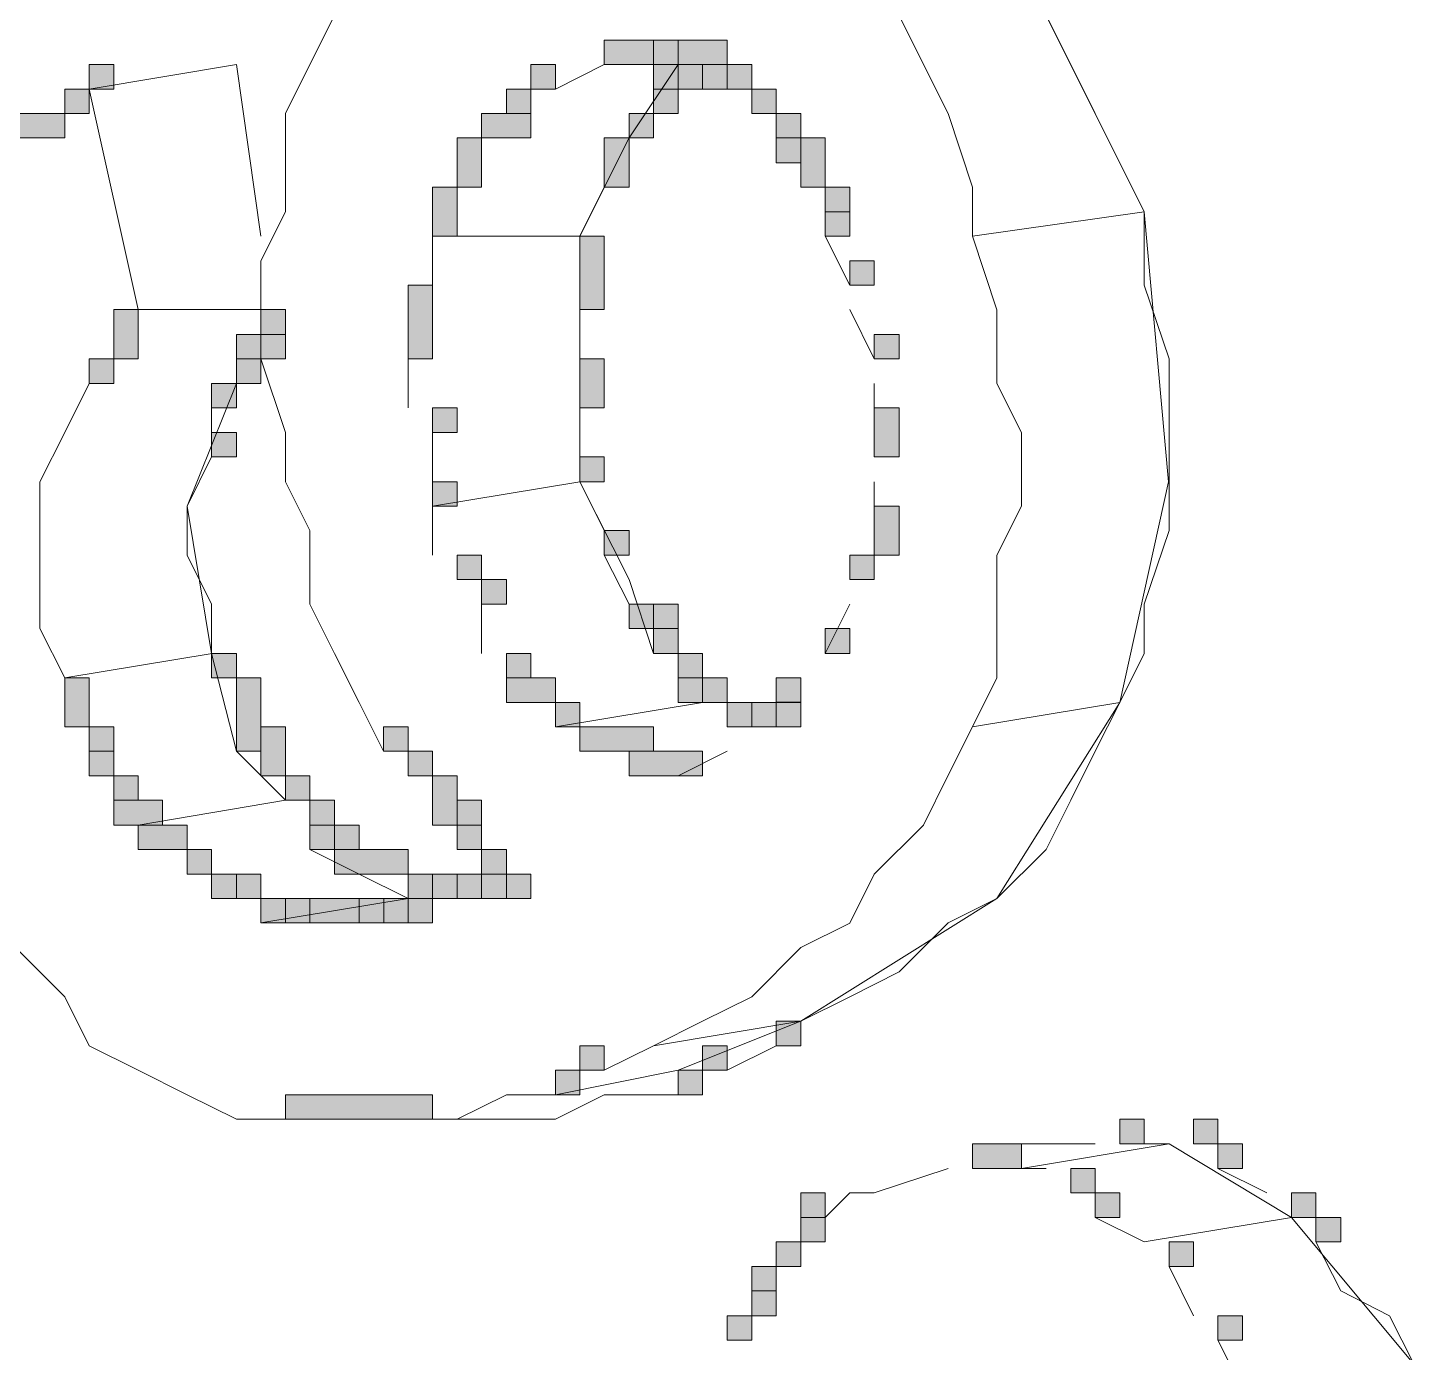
# Model space of a CAD drawing. Header units: inches. Extents: x 11 to 682, y 148 to 1119.
# Drawn here: x 603.69 to 607.08, y 371.43 to 374.67 of the extents above; entities that cross this region are included whole.
import ezdxf

# ---------------------------------------------------------------- set-up
doc = ezdxf.new("R2010")
doc.units = ezdxf.units.IN
doc.header["$MEASUREMENT"] = 0
doc.layers.add('图层 1', color=7, linetype='Continuous')

msp = doc.modelspace()

# ---------------------------------------------------------------- hatches: boundary and pattern name
at = {"layer": '图层 1', "true_color": 0xffffff}
h = msp.add_hatch(color=7, dxfattribs=at)
h.dxf.hatch_style = 2
h.paths.add_polyline_path([(605.0996, 374.5801), (605.2803, 374.5801), (605.2803, 374.6396), (605.0996, 374.6396)])
h = msp.add_hatch(color=7, dxfattribs=at)
h.dxf.hatch_style = 2
h.paths.add_polyline_path([(605.2197, 374.5801), (605.2803, 374.5801), (605.2803, 374.6396), (605.2197, 374.6396)])
h = msp.add_hatch(color=7, dxfattribs=at)
h.dxf.hatch_style = 2
h.paths.add_polyline_path([(605.2197, 374.5801), (605.4004, 374.5801), (605.4004, 374.6396), (605.2197, 374.6396)])
h = msp.add_hatch(color=7, dxfattribs=at)
h.dxf.hatch_style = 2
h.paths.add_polyline_path([(603.8398, 374.5195), (603.9004, 374.5195), (603.9004, 374.5801), (603.8398, 374.5801)])
h = msp.add_hatch(color=7, dxfattribs=at)
h.dxf.hatch_style = 2
h.paths.add_polyline_path([(604.9199, 374.5195), (604.9805, 374.5195), (604.9805, 374.5801), (604.9199, 374.5801)])
h = msp.add_hatch(color=7, dxfattribs=at)
h.dxf.hatch_style = 2
h.paths.add_polyline_path([(605.2197, 374.46), (605.2803, 374.46), (605.2803, 374.5801), (605.2197, 374.5801)])
h = msp.add_hatch(color=7, dxfattribs=at)
h.dxf.hatch_style = 2
h.paths.add_polyline_path([(605.2803, 374.5195), (605.3398, 374.5195), (605.3398, 374.5801), (605.2803, 374.5801)])
h = msp.add_hatch(color=7, dxfattribs=at)
h.dxf.hatch_style = 2
h.paths.add_polyline_path([(605.2803, 374.5195), (605.3398, 374.5195), (605.3398, 374.5801), (605.2803, 374.5801)])
h = msp.add_hatch(color=7, dxfattribs=at)
h.dxf.hatch_style = 2
h.paths.add_polyline_path([(605.3398, 374.5195), (605.46, 374.5195), (605.46, 374.5801), (605.3398, 374.5801)])
h = msp.add_hatch(color=7, dxfattribs=at)
h.dxf.hatch_style = 2
h.paths.add_polyline_path([(605.4004, 374.5195), (605.46, 374.5195), (605.46, 374.5801), (605.4004, 374.5801)])
h = msp.add_hatch(color=7, dxfattribs=at)
h.dxf.hatch_style = 2
h.paths.add_polyline_path([(603.7803, 374.46), (603.8398, 374.46), (603.8398, 374.5195), (603.7803, 374.5195)])
h = msp.add_hatch(color=7, dxfattribs=at)
h.dxf.hatch_style = 2
h.paths.add_polyline_path([(604.8604, 374.46), (604.9199, 374.46), (604.9199, 374.5195), (604.8604, 374.5195)])
h = msp.add_hatch(color=7, dxfattribs=at)
h.dxf.hatch_style = 2
h.paths.add_polyline_path([(605.2197, 374.46), (605.2803, 374.46), (605.2803, 374.5195), (605.2197, 374.5195)])
h = msp.add_hatch(color=7, dxfattribs=at)
h.dxf.hatch_style = 2
h.paths.add_polyline_path([(605.46, 374.46), (605.5195, 374.46), (605.5195, 374.5195), (605.46, 374.5195)])
h = msp.add_hatch(color=7, dxfattribs=at)
h.dxf.hatch_style = 2
h.paths.add_polyline_path([(603.6602, 374.4004), (603.7803, 374.4004), (603.7803, 374.46), (603.6602, 374.46)])
h = msp.add_hatch(color=7, dxfattribs=at)
h.dxf.hatch_style = 2
h.paths.add_polyline_path([(604.7998, 374.4004), (604.9199, 374.4004), (604.9199, 374.46), (604.7998, 374.46)])
h = msp.add_hatch(color=7, dxfattribs=at)
h.dxf.hatch_style = 2
h.paths.add_polyline_path([(605.1602, 374.4004), (605.2197, 374.4004), (605.2197, 374.46), (605.1602, 374.46)])
h = msp.add_hatch(color=7, dxfattribs=at)
h.dxf.hatch_style = 2
h.paths.add_polyline_path([(605.1602, 374.4004), (605.2197, 374.4004), (605.2197, 374.46), (605.1602, 374.46)])
h = msp.add_hatch(color=7, dxfattribs=at)
h.dxf.hatch_style = 2
h.paths.add_polyline_path([(605.5195, 374.4004), (605.5801, 374.4004), (605.5801, 374.46), (605.5195, 374.46)])
h = msp.add_hatch(color=7, dxfattribs=at)
h.dxf.hatch_style = 2
h.paths.add_polyline_path([(605.5195, 374.3398), (605.5801, 374.3398), (605.5801, 374.46), (605.5195, 374.46)])
h = msp.add_hatch(color=7, dxfattribs=at)
h.dxf.hatch_style = 2
h.paths.add_polyline_path([(604.7402, 374.2803), (604.7998, 374.2803), (604.7998, 374.4004), (604.7402, 374.4004)])
h = msp.add_hatch(color=7, dxfattribs=at)
h.dxf.hatch_style = 2
h.paths.add_polyline_path([(605.0996, 374.2803), (605.1602, 374.2803), (605.1602, 374.4004), (605.0996, 374.4004)])
h = msp.add_hatch(color=7, dxfattribs=at)
h.dxf.hatch_style = 2
h.paths.add_polyline_path([(605.5801, 374.2803), (605.6396, 374.2803), (605.6396, 374.4004), (605.5801, 374.4004)])
h = msp.add_hatch(color=7, dxfattribs=at)
h.dxf.hatch_style = 2
h.paths.add_polyline_path([(604.6797, 374.1602), (604.7402, 374.1602), (604.7402, 374.2803), (604.6797, 374.2803)])
h = msp.add_hatch(color=7, dxfattribs=at)
h.dxf.hatch_style = 2
h.paths.add_polyline_path([(605.6396, 374.2197), (605.7002, 374.2197), (605.7002, 374.2803), (605.6396, 374.2803)])
h = msp.add_hatch(color=7, dxfattribs=at)
h.dxf.hatch_style = 2
h.paths.add_polyline_path([(605.6396, 374.1602), (605.7002, 374.1602), (605.7002, 374.2803), (605.6396, 374.2803)])
h = msp.add_hatch(color=7, dxfattribs=at)
h.dxf.hatch_style = 2
h.paths.add_polyline_path([(605.04, 373.9805), (605.0996, 373.9805), (605.0996, 374.1602), (605.04, 374.1602)])
h = msp.add_hatch(color=7, dxfattribs=at)
h.dxf.hatch_style = 2
h.paths.add_polyline_path([(605.7002, 374.04), (605.7598, 374.04), (605.7598, 374.0996), (605.7002, 374.0996)])
h = msp.add_hatch(color=7, dxfattribs=at)
h.dxf.hatch_style = 2
h.paths.add_polyline_path([(604.6201, 373.8604), (604.6797, 373.8604), (604.6797, 374.04), (604.6201, 374.04)])
h = msp.add_hatch(color=7, dxfattribs=at)
h.dxf.hatch_style = 2
h.paths.add_polyline_path([(603.9004, 373.8604), (603.96, 373.8604), (603.96, 373.9805), (603.9004, 373.9805)])
h = msp.add_hatch(color=7, dxfattribs=at)
h.dxf.hatch_style = 2
h.paths.add_polyline_path([(604.2598, 373.9199), (604.3203, 373.9199), (604.3203, 373.9805), (604.2598, 373.9805)])
h = msp.add_hatch(color=7, dxfattribs=at)
h.dxf.hatch_style = 2
h.paths.add_polyline_path([(604.2598, 373.9199), (604.3203, 373.9199), (604.3203, 373.9805), (604.2598, 373.9805)])
h = msp.add_hatch(color=7, dxfattribs=at)
h.dxf.hatch_style = 2
h.paths.add_polyline_path([(604.2002, 373.7998), (604.2598, 373.7998), (604.2598, 373.9199), (604.2002, 373.9199)])
h = msp.add_hatch(color=7, dxfattribs=at)
h.dxf.hatch_style = 2
h.paths.add_polyline_path([(604.2598, 373.8604), (604.3203, 373.8604), (604.3203, 373.9199), (604.2598, 373.9199)])
h = msp.add_hatch(color=7, dxfattribs=at)
h.dxf.hatch_style = 2
h.paths.add_polyline_path([(605.7598, 373.8604), (605.8203, 373.8604), (605.8203, 373.9199), (605.7598, 373.9199)])
h = msp.add_hatch(color=7, dxfattribs=at)
h.dxf.hatch_style = 2
h.paths.add_polyline_path([(603.8398, 373.7998), (603.9004, 373.7998), (603.9004, 373.8604), (603.8398, 373.8604)])
h = msp.add_hatch(color=7, dxfattribs=at)
h.dxf.hatch_style = 2
h.paths.add_polyline_path([(603.8398, 373.7998), (603.9004, 373.7998), (603.9004, 373.8604), (603.8398, 373.8604)])
h = msp.add_hatch(color=7, dxfattribs=at)
h.dxf.hatch_style = 2
h.paths.add_polyline_path([(604.2002, 373.7998), (604.2598, 373.7998), (604.2598, 373.8604), (604.2002, 373.8604)])
h = msp.add_hatch(color=7, dxfattribs=at)
h.dxf.hatch_style = 2
h.paths.add_polyline_path([(605.04, 373.7402), (605.0996, 373.7402), (605.0996, 373.8604), (605.04, 373.8604)])
h = msp.add_hatch(color=7, dxfattribs=at)
h.dxf.hatch_style = 2
h.paths.add_polyline_path([(604.1396, 373.7402), (604.2002, 373.7402), (604.2002, 373.7998), (604.1396, 373.7998)])
h = msp.add_hatch(color=7, dxfattribs=at)
h.dxf.hatch_style = 2
h.paths.add_polyline_path([(604.6797, 373.6797), (604.7402, 373.6797), (604.7402, 373.7402), (604.6797, 373.7402)])
h = msp.add_hatch(color=7, dxfattribs=at)
h.dxf.hatch_style = 2
h.paths.add_polyline_path([(605.7598, 373.6201), (605.8203, 373.6201), (605.8203, 373.7402), (605.7598, 373.7402)])
h = msp.add_hatch(color=7, dxfattribs=at)
h.dxf.hatch_style = 2
h.paths.add_polyline_path([(604.1396, 373.6201), (604.2002, 373.6201), (604.2002, 373.6797), (604.1396, 373.6797)])
h = msp.add_hatch(color=7, dxfattribs=at)
h.dxf.hatch_style = 2
h.paths.add_polyline_path([(604.1396, 373.6201), (604.2002, 373.6201), (604.2002, 373.6797), (604.1396, 373.6797)])
h = msp.add_hatch(color=7, dxfattribs=at)
h.dxf.hatch_style = 2
h.paths.add_polyline_path([(605.04, 373.5596), (605.0996, 373.5596), (605.0996, 373.6201), (605.04, 373.6201)])
h = msp.add_hatch(color=7, dxfattribs=at)
h.dxf.hatch_style = 2
h.paths.add_polyline_path([(604.6797, 373.5), (604.7402, 373.5), (604.7402, 373.5596), (604.6797, 373.5596)])
h = msp.add_hatch(color=7, dxfattribs=at)
h.dxf.hatch_style = 2
h.paths.add_polyline_path([(605.7598, 373.3799), (605.8203, 373.3799), (605.8203, 373.5), (605.7598, 373.5)])
h = msp.add_hatch(color=7, dxfattribs=at)
h.dxf.hatch_style = 2
h.paths.add_polyline_path([(605.0996, 373.3799), (605.1602, 373.3799), (605.1602, 373.4404), (605.0996, 373.4404)])
h = msp.add_hatch(color=7, dxfattribs=at)
h.dxf.hatch_style = 2
h.paths.add_polyline_path([(604.7402, 373.3203), (604.7998, 373.3203), (604.7998, 373.3799), (604.7402, 373.3799)])
h = msp.add_hatch(color=7, dxfattribs=at)
h.dxf.hatch_style = 2
h.paths.add_polyline_path([(605.7002, 373.3203), (605.7598, 373.3203), (605.7598, 373.3799), (605.7002, 373.3799)])
h = msp.add_hatch(color=7, dxfattribs=at)
h.dxf.hatch_style = 2
h.paths.add_polyline_path([(604.7998, 373.2598), (604.8604, 373.2598), (604.8604, 373.3203), (604.7998, 373.3203)])
h = msp.add_hatch(color=7, dxfattribs=at)
h.dxf.hatch_style = 2
h.paths.add_polyline_path([(605.1602, 373.2002), (605.2197, 373.2002), (605.2197, 373.2598), (605.1602, 373.2598)])
h = msp.add_hatch(color=7, dxfattribs=at)
h.dxf.hatch_style = 2
h.paths.add_polyline_path([(605.2197, 373.1396), (605.2803, 373.1396), (605.2803, 373.2598), (605.2197, 373.2598)])
h = msp.add_hatch(color=7, dxfattribs=at)
h.dxf.hatch_style = 2
h.paths.add_polyline_path([(605.2197, 373.1396), (605.2803, 373.1396), (605.2803, 373.2002), (605.2197, 373.2002)])
h = msp.add_hatch(color=7, dxfattribs=at)
h.dxf.hatch_style = 2
h.paths.add_polyline_path([(605.6396, 373.1396), (605.7002, 373.1396), (605.7002, 373.2002), (605.6396, 373.2002)])
h = msp.add_hatch(color=7, dxfattribs=at)
h.dxf.hatch_style = 2
h.paths.add_polyline_path([(605.6396, 373.1396), (605.7002, 373.1396), (605.7002, 373.2002), (605.6396, 373.2002)])
h = msp.add_hatch(color=7, dxfattribs=at)
h.dxf.hatch_style = 2
h.paths.add_polyline_path([(604.1396, 373.0801), (604.2002, 373.0801), (604.2002, 373.1396), (604.1396, 373.1396)])
h = msp.add_hatch(color=7, dxfattribs=at)
h.dxf.hatch_style = 2
h.paths.add_polyline_path([(604.8604, 373.0801), (604.9199, 373.0801), (604.9199, 373.1396), (604.8604, 373.1396)])
h = msp.add_hatch(color=7, dxfattribs=at)
h.dxf.hatch_style = 2
h.paths.add_polyline_path([(605.2803, 373.0801), (605.3398, 373.0801), (605.3398, 373.1396), (605.2803, 373.1396)])
h = msp.add_hatch(color=7, dxfattribs=at)
h.dxf.hatch_style = 2
h.paths.add_polyline_path([(605.2803, 373.0801), (605.3398, 373.0801), (605.3398, 373.1396), (605.2803, 373.1396)])
h = msp.add_hatch(color=7, dxfattribs=at)
h.dxf.hatch_style = 2
h.paths.add_polyline_path([(605.2803, 373.0801), (605.3398, 373.0801), (605.3398, 373.1396), (605.2803, 373.1396)])
h = msp.add_hatch(color=7, dxfattribs=at)
h.dxf.hatch_style = 2
h.paths.add_polyline_path([(603.7803, 372.96), (603.8398, 372.96), (603.8398, 373.0801), (603.7803, 373.0801)])
h = msp.add_hatch(color=7, dxfattribs=at)
h.dxf.hatch_style = 2
h.paths.add_polyline_path([(604.2002, 372.9004), (604.2598, 372.9004), (604.2598, 373.0801), (604.2002, 373.0801)])
h = msp.add_hatch(color=7, dxfattribs=at)
h.dxf.hatch_style = 2
h.paths.add_polyline_path([(604.8604, 373.0195), (604.9805, 373.0195), (604.9805, 373.0801), (604.8604, 373.0801)])
h = msp.add_hatch(color=7, dxfattribs=at)
h.dxf.hatch_style = 2
h.paths.add_polyline_path([(605.2803, 373.0195), (605.4004, 373.0195), (605.4004, 373.0801), (605.2803, 373.0801)])
h = msp.add_hatch(color=7, dxfattribs=at)
h.dxf.hatch_style = 2
h.paths.add_polyline_path([(605.3398, 373.0195), (605.4004, 373.0195), (605.4004, 373.0801), (605.3398, 373.0801)])
h = msp.add_hatch(color=7, dxfattribs=at)
h.dxf.hatch_style = 2
h.paths.add_polyline_path([(605.3398, 373.0195), (605.4004, 373.0195), (605.4004, 373.0801), (605.3398, 373.0801)])
h = msp.add_hatch(color=7, dxfattribs=at)
h.dxf.hatch_style = 2
h.paths.add_polyline_path([(605.5195, 372.96), (605.5801, 372.96), (605.5801, 373.0801), (605.5195, 373.0801)])
h = msp.add_hatch(color=7, dxfattribs=at)
h.dxf.hatch_style = 2
h.paths.add_polyline_path([(604.9805, 372.96), (605.04, 372.96), (605.04, 373.0195), (604.9805, 373.0195)])
h = msp.add_hatch(color=7, dxfattribs=at)
h.dxf.hatch_style = 2
h.paths.add_polyline_path([(605.4004, 372.96), (605.5195, 372.96), (605.5195, 373.0195), (605.4004, 373.0195)])
h = msp.add_hatch(color=7, dxfattribs=at)
h.dxf.hatch_style = 2
h.paths.add_polyline_path([(605.4004, 372.96), (605.46, 372.96), (605.46, 373.0195), (605.4004, 373.0195)])
h = msp.add_hatch(color=7, dxfattribs=at)
h.dxf.hatch_style = 2
h.paths.add_polyline_path([(605.4004, 372.96), (605.5195, 372.96), (605.5195, 373.0195), (605.4004, 373.0195)])
h = msp.add_hatch(color=7, dxfattribs=at)
h.dxf.hatch_style = 2
h.paths.add_polyline_path([(605.46, 372.96), (605.5801, 372.96), (605.5801, 373.0195), (605.46, 373.0195)])
h = msp.add_hatch(color=7, dxfattribs=at)
h.dxf.hatch_style = 2
h.paths.add_polyline_path([(603.8398, 372.8398), (603.9004, 372.8398), (603.9004, 372.96), (603.8398, 372.96)])
h = msp.add_hatch(color=7, dxfattribs=at)
h.dxf.hatch_style = 2
h.paths.add_polyline_path([(603.8398, 372.9004), (603.9004, 372.9004), (603.9004, 372.96), (603.8398, 372.96)])
h = msp.add_hatch(color=7, dxfattribs=at)
h.dxf.hatch_style = 2
h.paths.add_polyline_path([(604.2598, 372.8398), (604.3203, 372.8398), (604.3203, 372.96), (604.2598, 372.96)])
h = msp.add_hatch(color=7, dxfattribs=at)
h.dxf.hatch_style = 2
h.paths.add_polyline_path([(604.5596, 372.9004), (604.6201, 372.9004), (604.6201, 372.96), (604.5596, 372.96)])
h = msp.add_hatch(color=7, dxfattribs=at)
h.dxf.hatch_style = 2
h.paths.add_polyline_path([(605.04, 372.9004), (605.2197, 372.9004), (605.2197, 372.96), (605.04, 372.96)])
h = msp.add_hatch(color=7, dxfattribs=at)
h.dxf.hatch_style = 2
h.paths.add_polyline_path([(604.6201, 372.8398), (604.6797, 372.8398), (604.6797, 372.9004), (604.6201, 372.9004)])
h = msp.add_hatch(color=7, dxfattribs=at)
h.dxf.hatch_style = 2
h.paths.add_polyline_path([(605.1602, 372.8398), (605.3398, 372.8398), (605.3398, 372.9004), (605.1602, 372.9004)])
h = msp.add_hatch(color=7, dxfattribs=at)
h.dxf.hatch_style = 2
h.paths.add_polyline_path([(603.9004, 372.7803), (603.96, 372.7803), (603.96, 372.8398), (603.9004, 372.8398)])
h = msp.add_hatch(color=7, dxfattribs=at)
h.dxf.hatch_style = 2
h.paths.add_polyline_path([(604.3203, 372.7803), (604.3799, 372.7803), (604.3799, 372.8398), (604.3203, 372.8398)])
h = msp.add_hatch(color=7, dxfattribs=at)
h.dxf.hatch_style = 2
h.paths.add_polyline_path([(604.3203, 372.7803), (604.3799, 372.7803), (604.3799, 372.8398), (604.3203, 372.8398)])
h = msp.add_hatch(color=7, dxfattribs=at)
h.dxf.hatch_style = 2
h.paths.add_polyline_path([(604.6797, 372.7197), (604.7402, 372.7197), (604.7402, 372.8398), (604.6797, 372.8398)])
h = msp.add_hatch(color=7, dxfattribs=at)
h.dxf.hatch_style = 2
h.paths.add_polyline_path([(603.9004, 372.7197), (604.0195, 372.7197), (604.0195, 372.7803), (603.9004, 372.7803)])
h = msp.add_hatch(color=7, dxfattribs=at)
h.dxf.hatch_style = 2
h.paths.add_polyline_path([(604.3799, 372.6602), (604.4404, 372.6602), (604.4404, 372.7803), (604.3799, 372.7803)])
h = msp.add_hatch(color=7, dxfattribs=at)
h.dxf.hatch_style = 2
h.paths.add_polyline_path([(604.3799, 372.6602), (604.4404, 372.6602), (604.4404, 372.7803), (604.3799, 372.7803)])
h = msp.add_hatch(color=7, dxfattribs=at)
h.dxf.hatch_style = 2
h.paths.add_polyline_path([(604.7402, 372.7197), (604.7998, 372.7197), (604.7998, 372.7803), (604.7402, 372.7803)])
h = msp.add_hatch(color=7, dxfattribs=at)
h.dxf.hatch_style = 2
h.paths.add_polyline_path([(604.7402, 372.6602), (604.7998, 372.6602), (604.7998, 372.7803), (604.7402, 372.7803)])
h = msp.add_hatch(color=7, dxfattribs=at)
h.dxf.hatch_style = 2
h.paths.add_polyline_path([(603.96, 372.6602), (604.0801, 372.6602), (604.0801, 372.7197), (603.96, 372.7197)])
h = msp.add_hatch(color=7, dxfattribs=at)
h.dxf.hatch_style = 2
h.paths.add_polyline_path([(604.3799, 372.6602), (604.5, 372.6602), (604.5, 372.7197), (604.3799, 372.7197)])
h = msp.add_hatch(color=7, dxfattribs=at)
h.dxf.hatch_style = 2
h.paths.add_polyline_path([(604.4404, 372.6602), (604.5, 372.6602), (604.5, 372.7197), (604.4404, 372.7197)])
h = msp.add_hatch(color=7, dxfattribs=at)
h.dxf.hatch_style = 2
h.paths.add_polyline_path([(604.0801, 372.5996), (604.1396, 372.5996), (604.1396, 372.6602), (604.0801, 372.6602)])
h = msp.add_hatch(color=7, dxfattribs=at)
h.dxf.hatch_style = 2
h.paths.add_polyline_path([(604.0801, 372.5996), (604.1396, 372.5996), (604.1396, 372.6602), (604.0801, 372.6602)])
h = msp.add_hatch(color=7, dxfattribs=at)
h.dxf.hatch_style = 2
h.paths.add_polyline_path([(604.4404, 372.5996), (604.6201, 372.5996), (604.6201, 372.6602), (604.4404, 372.6602)])
h = msp.add_hatch(color=7, dxfattribs=at)
h.dxf.hatch_style = 2
h.paths.add_polyline_path([(604.7998, 372.5996), (604.8604, 372.5996), (604.8604, 372.6602), (604.7998, 372.6602)])
h = msp.add_hatch(color=7, dxfattribs=at)
h.dxf.hatch_style = 2
h.paths.add_polyline_path([(604.1396, 372.54), (604.2598, 372.54), (604.2598, 372.5996), (604.1396, 372.5996)])
h = msp.add_hatch(color=7, dxfattribs=at)
h.dxf.hatch_style = 2
h.paths.add_polyline_path([(604.2002, 372.54), (604.2598, 372.54), (604.2598, 372.5996), (604.2002, 372.5996)])
h = msp.add_hatch(color=7, dxfattribs=at)
h.dxf.hatch_style = 2
h.paths.add_polyline_path([(604.6201, 372.54), (604.6797, 372.54), (604.6797, 372.5996), (604.6201, 372.5996)])
h = msp.add_hatch(color=7, dxfattribs=at)
h.dxf.hatch_style = 2
h.paths.add_polyline_path([(604.6201, 372.54), (604.6797, 372.54), (604.6797, 372.5996), (604.6201, 372.5996)])
h = msp.add_hatch(color=7, dxfattribs=at)
h.dxf.hatch_style = 2
h.paths.add_polyline_path([(604.6797, 372.54), (604.7402, 372.54), (604.7402, 372.5996), (604.6797, 372.5996)])
h = msp.add_hatch(color=7, dxfattribs=at)
h.dxf.hatch_style = 2
h.paths.add_polyline_path([(604.6797, 372.54), (604.7402, 372.54), (604.7402, 372.5996), (604.6797, 372.5996)])
h = msp.add_hatch(color=7, dxfattribs=at)
h.dxf.hatch_style = 2
h.paths.add_polyline_path([(604.6797, 372.54), (604.7998, 372.54), (604.7998, 372.5996), (604.6797, 372.5996)])
h = msp.add_hatch(color=7, dxfattribs=at)
h.dxf.hatch_style = 2
h.paths.add_polyline_path([(604.6797, 372.54), (604.7402, 372.54), (604.7402, 372.5996), (604.6797, 372.5996)])
h = msp.add_hatch(color=7, dxfattribs=at)
h.dxf.hatch_style = 2
h.paths.add_polyline_path([(604.7402, 372.54), (604.8604, 372.54), (604.8604, 372.5996), (604.7402, 372.5996)])
h = msp.add_hatch(color=7, dxfattribs=at)
h.dxf.hatch_style = 2
h.paths.add_polyline_path([(604.7402, 372.54), (604.7998, 372.54), (604.7998, 372.5996), (604.7402, 372.5996)])
h = msp.add_hatch(color=7, dxfattribs=at)
h.dxf.hatch_style = 2
h.paths.add_polyline_path([(604.8604, 372.54), (604.9199, 372.54), (604.9199, 372.5996), (604.8604, 372.5996)])
h = msp.add_hatch(color=7, dxfattribs=at)
h.dxf.hatch_style = 2
h.paths.add_polyline_path([(604.2598, 372.4805), (604.3799, 372.4805), (604.3799, 372.54), (604.2598, 372.54)])
h = msp.add_hatch(color=7, dxfattribs=at)
h.dxf.hatch_style = 2
h.paths.add_polyline_path([(604.2598, 372.4805), (604.3203, 372.4805), (604.3203, 372.54), (604.2598, 372.54)])
h = msp.add_hatch(color=7, dxfattribs=at)
h.dxf.hatch_style = 2
h.paths.add_polyline_path([(604.3203, 372.4805), (604.5605, 372.4805), (604.5605, 372.54), (604.3203, 372.54)])
h = msp.add_hatch(color=7, dxfattribs=at)
h.dxf.hatch_style = 2
h.paths.add_polyline_path([(604.5, 372.4805), (604.6201, 372.4805), (604.6201, 372.54), (604.5, 372.54)])
h = msp.add_hatch(color=7, dxfattribs=at)
h.dxf.hatch_style = 2
h.paths.add_polyline_path([(604.6201, 372.4805), (604.6797, 372.4805), (604.6797, 372.54), (604.6201, 372.54)])
h = msp.add_hatch(color=7, dxfattribs=at)
h.dxf.hatch_style = 2
h.paths.add_polyline_path([(605.5195, 372.1797), (605.5801, 372.1797), (605.5801, 372.2402), (605.5195, 372.2402)])
h = msp.add_hatch(color=7, dxfattribs=at)
h.dxf.hatch_style = 2
h.paths.add_polyline_path([(605.04, 372.1201), (605.0996, 372.1201), (605.0996, 372.1797), (605.04, 372.1797)])
h = msp.add_hatch(color=7, dxfattribs=at)
h.dxf.hatch_style = 2
h.paths.add_polyline_path([(605.3398, 372.1201), (605.4004, 372.1201), (605.4004, 372.1797), (605.3398, 372.1797)])
h = msp.add_hatch(color=7, dxfattribs=at)
h.dxf.hatch_style = 2
h.paths.add_polyline_path([(604.9805, 372.0596), (605.04, 372.0596), (605.04, 372.1201), (604.9805, 372.1201)])
h = msp.add_hatch(color=7, dxfattribs=at)
h.dxf.hatch_style = 2
h.paths.add_polyline_path([(605.2803, 372.0596), (605.3398, 372.0596), (605.3398, 372.1201), (605.2803, 372.1201)])
h = msp.add_hatch(color=7, dxfattribs=at)
h.dxf.hatch_style = 2
h.paths.add_polyline_path([(604.3203, 372), (604.6797, 372), (604.6797, 372.0596), (604.3203, 372.0596)])
h = msp.add_hatch(color=7, dxfattribs=at)
h.dxf.hatch_style = 2
h.paths.add_polyline_path([(606.3604, 371.9404), (606.4199, 371.9404), (606.4199, 372), (606.3604, 372)])
h = msp.add_hatch(color=7, dxfattribs=at)
h.dxf.hatch_style = 2
h.paths.add_polyline_path([(606.54, 371.9404), (606.5996, 371.9404), (606.5996, 372), (606.54, 372)])
h = msp.add_hatch(color=7, dxfattribs=at)
h.dxf.hatch_style = 2
h.paths.add_polyline_path([(606, 371.8799), (606.1201, 371.8799), (606.1201, 371.9404), (606, 371.9404)])
h = msp.add_hatch(color=7, dxfattribs=at)
h.dxf.hatch_style = 2
h.paths.add_polyline_path([(606.5996, 371.8799), (606.6602, 371.8799), (606.6602, 371.9404), (606.5996, 371.9404)])
h = msp.add_hatch(color=7, dxfattribs=at)
h.dxf.hatch_style = 2
h.paths.add_polyline_path([(606.2402, 371.8203), (606.2998, 371.8203), (606.2998, 371.8799), (606.2402, 371.8799)])
h = msp.add_hatch(color=7, dxfattribs=at)
h.dxf.hatch_style = 2
h.paths.add_polyline_path([(605.5801, 371.7002), (605.6396, 371.7002), (605.6396, 371.8203), (605.5801, 371.8203)])
h = msp.add_hatch(color=7, dxfattribs=at)
h.dxf.hatch_style = 2
h.paths.add_polyline_path([(606.2998, 371.7598), (606.3604, 371.7598), (606.3604, 371.8203), (606.2998, 371.8203)])
h = msp.add_hatch(color=7, dxfattribs=at)
h.dxf.hatch_style = 2
h.paths.add_polyline_path([(606.7803, 371.7598), (606.8398, 371.7598), (606.8398, 371.8203), (606.7803, 371.8203)])
h = msp.add_hatch(color=7, dxfattribs=at)
h.dxf.hatch_style = 2
h.paths.add_polyline_path([(605.5801, 371.7002), (605.6396, 371.7002), (605.6396, 371.7598), (605.5801, 371.7598)])
h = msp.add_hatch(color=7, dxfattribs=at)
h.dxf.hatch_style = 2
h.paths.add_polyline_path([(606.8398, 371.7002), (606.9004, 371.7002), (606.9004, 371.7598), (606.8398, 371.7598)])
h = msp.add_hatch(color=7, dxfattribs=at)
h.dxf.hatch_style = 2
h.paths.add_polyline_path([(605.5195, 371.6396), (605.5801, 371.6396), (605.5801, 371.7002), (605.5195, 371.7002)])
h = msp.add_hatch(color=7, dxfattribs=at)
h.dxf.hatch_style = 2
h.paths.add_polyline_path([(605.5195, 371.6396), (605.5801, 371.6396), (605.5801, 371.7002), (605.5195, 371.7002)])
h = msp.add_hatch(color=7, dxfattribs=at)
h.dxf.hatch_style = 2
h.paths.add_polyline_path([(606.4805, 371.6396), (606.54, 371.6396), (606.54, 371.7002), (606.4805, 371.7002)])
h = msp.add_hatch(color=7, dxfattribs=at)
h.dxf.hatch_style = 2
h.paths.add_polyline_path([(605.46, 371.5801), (605.5195, 371.5801), (605.5195, 371.6396), (605.46, 371.6396)])
h = msp.add_hatch(color=7, dxfattribs=at)
h.dxf.hatch_style = 2
h.paths.add_polyline_path([(605.46, 371.5195), (605.5195, 371.5195), (605.5195, 371.5801), (605.46, 371.5801)])
h = msp.add_hatch(color=7, dxfattribs=at)
h.dxf.hatch_style = 2
h.paths.add_polyline_path([(605.4004, 371.46), (605.46, 371.46), (605.46, 371.5195), (605.4004, 371.5195)])
h = msp.add_hatch(color=7, dxfattribs=at)
h.dxf.hatch_style = 2
h.paths.add_polyline_path([(606.5996, 371.46), (606.6602, 371.46), (606.6602, 371.5195), (606.5996, 371.5195)])

# ---------------------------------------------------------------- linework, layer by layer
at = {"layer": '图层 1', "color": 7, "lineweight": 18, "true_color": 0xffffff}
for points in [[(604.3799, 374.5801), (604.4404, 374.7002)], [(605.8203, 374.7002), (605.8799, 374.5801)], [(606.1797, 374.7002), (606.4199, 374.2197)], [(606.1797, 374.7002), (606.2402, 374.5801)], [(603.8398, 374.5195), (604.2002, 374.5801)], [(604.2002, 374.5801), (604.2598, 374.1602)], [(604.2002, 374.5801), (604.2598, 374.1602)], [(604.3203, 374.46), (604.3799, 374.5801)], [(604.9805, 374.5195), (605.0996, 374.5801)], [(605.04, 374.1602), (605.1602, 374.4004), (605.2803, 374.5801)], [(605.8799, 374.5801), (605.9404, 374.46)], [(606.2402, 374.5801), (606.2998, 374.46)], [(603.8398, 374.5195), (603.96, 373.9805)], [(604.3203, 374.46), (604.3203, 374.3398), (604.3203, 374.2197)], [(605.9404, 374.46), (606, 374.2803)], [(606.2998, 374.46), (606.3604, 374.3398)], [(606.3604, 374.3398), (606.4199, 374.2197)], [(605.04, 374.1602), (605.0996, 374.2803)], [(606, 374.1602), (606, 374.2803)], [(604.2598, 374.0996), (604.3203, 374.2197)], [(606, 374.1602), (606.4199, 374.2197)], [(606.4199, 374.2197), (606.4795, 373.5596)], [(606.4199, 374.04), (606.4199, 374.2197)], [(604.6797, 374.1602), (605.04, 374.1602)], [(604.6797, 374.04), (604.6797, 374.1602)], [(605.04, 373.5596), (605.04, 373.8604), (605.04, 374.1602)], [(605.6396, 374.1602), (605.7002, 374.04)], [(606, 374.1602), (606.0596, 373.9795)], [(604.2598, 374.0996), (604.2598, 373.9805), (604.2598, 373.8604), (604.3203, 373.6797), (604.3203, 373.5596), (604.3799, 373.4404)], [(606.4199, 374.04), (606.4805, 373.8604)], [(603.96, 373.9805), (604.2598, 373.9805)], [(605.04, 373.8604), (605.04, 373.9805)], [(605.7002, 373.9805), (605.7598, 373.8604)], [(606.0596, 373.7998), (606.0596, 373.9805)], [(604.6201, 373.7402), (604.6201, 373.8604)], [(605.5801, 372.2402), (605.7002, 372.2998), (605.8203, 372.3604), (605.9404, 372.4805), (606.0596, 372.54), (606.1797, 372.6602), (606.2402, 372.7803), (606.2998, 372.9004), (606.3604, 373.0195), (606.4199, 373.1396), (606.4199, 373.2598), (606.4805, 373.4404), (606.4805, 373.5596), (606.4805, 373.7402), (606.4805, 373.8604)], [(603.7197, 373.2002), (603.7197, 373.3203), (603.7197, 373.4404), (603.7197, 373.5596), (603.7803, 373.6797), (603.8398, 373.7998)], [(604.0801, 373.5), (604.2002, 373.7998)], [(605.7598, 373.7998), (605.7598, 373.6797)], [(606.0596, 373.7998), (606.1201, 373.6797)], [(604.1396, 373.6201), (604.1396, 373.7402)], [(605.04, 373.6201), (605.04, 373.7402)], [(604.6797, 373.5596), (604.6797, 373.6797)], [(606, 372.96), (606.0596, 373.0801), (606.0596, 373.2002), (606.0596, 373.3799), (606.1201, 373.5), (606.1201, 373.6797)], [(604.0801, 373.3799), (604.0801, 373.5), (604.1396, 373.6201)], [(604.6797, 373.5), (605.04, 373.5596)], [(605.04, 373.5596), (605.1602, 373.3203)], [(605.04, 373.5596), (605.0996, 373.4404)], [(605.7598, 373.5596), (605.7598, 373.4404)], [(606.3604, 373.0195), (606.4795, 373.5596)], [(604.0801, 373.5), (604.1396, 373.1396)], [(604.6797, 373.3799), (604.6797, 373.5)], [(604.3799, 373.4404), (604.3799, 373.2598), (604.4404, 373.1396), (604.5, 373.0195), (604.5596, 372.9004)], [(604.0801, 373.3799), (604.1396, 373.2598)], [(605.0996, 373.3799), (605.1602, 373.2598)], [(605.1602, 373.3203), (605.2197, 373.1396)], [(604.1396, 373.1396), (604.1396, 373.2598)], [(604.7998, 373.1396), (604.7998, 373.2598)], [(605.6396, 373.1396), (605.7002, 373.2598)], [(603.7197, 373.2002), (603.7803, 373.0801)], [(603.7803, 373.0801), (604.1406, 373.1396)], [(604.1396, 373.1396), (604.2002, 372.9004)], [(605.5195, 373.0205), (605.5801, 373.0205), (605.5801, 373.0801)], [(604.9805, 372.96), (605.3398, 373.0195)], [(605.5801, 372.2402), (606.0596, 372.54), (606.3604, 373.0195)], [(606, 372.96), (606.3604, 373.0195)], [(603.4199, 372.96), (603.4805, 372.8398), (603.54, 372.6602), (603.5996, 372.54), (603.6602, 372.4199), (603.7803, 372.2998), (603.8398, 372.1797), (603.96, 372.1201), (604.0801, 372.0596)], [(605.2197, 372.1797), (605.3398, 372.2402), (605.46, 372.2998), (605.5801, 372.4199), (605.7002, 372.4795), (605.7598, 372.5996), (605.8799, 372.7197), (605.9395, 372.8398), (606, 372.96)], [(605.46, 372.96), (605.46, 372.96)], [(604.2002, 372.9004), (604.3203, 372.7803)], [(605.2803, 372.8398), (605.4004, 372.9004)], [(605.4004, 372.9004), (605.4004, 372.9004)], [(603.96, 372.7197), (604.3203, 372.7803)], [(604.3799, 372.6602), (604.5, 372.5996)], [(604.5, 372.5996), (604.6201, 372.54)], [(604.2598, 372.4805), (604.6201, 372.54)], [(604.6797, 372.54), (604.7998, 372.54)], [(604.5596, 372.4805), (604.6201, 372.4805)], [(604.9805, 372.0596), (605.2803, 372.1201), (605.5801, 372.2402)], [(605.2197, 372.1797), (605.5801, 372.2402)], [(605.0996, 372.1201), (605.2197, 372.1797)], [(605.4004, 372.1201), (605.5195, 372.1797)], [(604.0801, 372.0596), (604.2002, 372), (604.3203, 372)], [(604.6201, 372), (604.7402, 372), (604.8604, 372.0596), (604.9805, 372.0596)], [(604.9805, 372), (605.0996, 372.0596), (605.2803, 372.0596)], [(604.6201, 372), (604.9805, 372)], [(606.1201, 371.8799), (606.4805, 371.9404)], [(606.1201, 371.9404), (606.2998, 371.9404)], [(606.3604, 371.9404), (606.4805, 371.9404)], [(606.4805, 371.9404), (606.7803, 371.7598)], [(605.7598, 371.8203), (605.9404, 371.8799)], [(606.0596, 371.8799), (606.1797, 371.8799)], [(606.5996, 371.8799), (606.7197, 371.8203)], [(605.7598, 371.8203), (605.7002, 371.8203), (605.6396, 371.7598)], [(605.6396, 371.7598), (605.5801, 371.7598)], [(606.2998, 371.7598), (606.4199, 371.7002)], [(606.4199, 371.7002), (606.7803, 371.7598)], [(606.7803, 371.7598), (607.0801, 371.4004)], [(606.8398, 371.7002), (606.9004, 371.5801)], [(606.4805, 371.6396), (606.54, 371.5195)], [(606.9004, 371.5801), (607.0195, 371.5195)], [(607.0195, 371.5195), (607.0801, 371.4004)], [(606.5996, 371.46), (606.6602, 371.3398)]]:
    msp.add_lwpolyline(points, dxfattribs=at)
at = {"layer": '图层 1', "lineweight": 0}
for points in [[(605.0996, 374.5801), (605.2803, 374.5801), (605.2803, 374.6396), (605.0996, 374.6396), (605.0996, 374.5801)], [(605.2197, 374.5801), (605.2803, 374.5801), (605.2803, 374.6396), (605.2197, 374.6396), (605.2197, 374.5801)], [(605.2197, 374.5801), (605.4004, 374.5801), (605.4004, 374.6396), (605.2197, 374.6396), (605.2197, 374.5801)], [(603.8398, 374.5195), (603.9004, 374.5195), (603.9004, 374.5801), (603.8398, 374.5801), (603.8398, 374.5195)], [(604.9199, 374.5195), (604.9805, 374.5195), (604.9805, 374.5801), (604.9199, 374.5801), (604.9199, 374.5195)], [(605.2197, 374.46), (605.2803, 374.46), (605.2803, 374.5801), (605.2197, 374.5801), (605.2197, 374.46)], [(605.2803, 374.5195), (605.3398, 374.5195), (605.3398, 374.5801), (605.2803, 374.5801), (605.2803, 374.5195)], [(605.2803, 374.5195), (605.3398, 374.5195), (605.3398, 374.5801), (605.2803, 374.5801), (605.2803, 374.5195)], [(605.3398, 374.5195), (605.46, 374.5195), (605.46, 374.5801), (605.3398, 374.5801), (605.3398, 374.5195)], [(605.4004, 374.5195), (605.46, 374.5195), (605.46, 374.5801), (605.4004, 374.5801), (605.4004, 374.5195)], [(603.7803, 374.46), (603.8398, 374.46), (603.8398, 374.5195), (603.7803, 374.5195), (603.7803, 374.46)], [(604.8604, 374.46), (604.9199, 374.46), (604.9199, 374.5195), (604.8604, 374.5195), (604.8604, 374.46)], [(605.2197, 374.46), (605.2803, 374.46), (605.2803, 374.5195), (605.2197, 374.5195), (605.2197, 374.46)], [(605.46, 374.46), (605.5195, 374.46), (605.5195, 374.5195), (605.46, 374.5195), (605.46, 374.46)], [(603.6602, 374.4004), (603.7803, 374.4004), (603.7803, 374.46), (603.6602, 374.46), (603.6602, 374.4004)], [(604.7998, 374.4004), (604.9199, 374.4004), (604.9199, 374.46), (604.7998, 374.46), (604.7998, 374.4004)], [(605.1602, 374.4004), (605.2197, 374.4004), (605.2197, 374.46), (605.1602, 374.46), (605.1602, 374.4004)], [(605.1602, 374.4004), (605.2197, 374.4004), (605.2197, 374.46), (605.1602, 374.46), (605.1602, 374.4004)], [(605.5195, 374.4004), (605.5801, 374.4004), (605.5801, 374.46), (605.5195, 374.46), (605.5195, 374.4004)], [(605.5195, 374.3398), (605.5801, 374.3398), (605.5801, 374.46), (605.5195, 374.46), (605.5195, 374.3398)], [(604.7402, 374.2803), (604.7998, 374.2803), (604.7998, 374.4004), (604.7402, 374.4004), (604.7402, 374.2803)], [(605.0996, 374.2803), (605.1602, 374.2803), (605.1602, 374.4004), (605.0996, 374.4004), (605.0996, 374.2803)], [(605.5801, 374.2803), (605.6396, 374.2803), (605.6396, 374.4004), (605.5801, 374.4004), (605.5801, 374.2803)], [(604.6797, 374.1602), (604.7402, 374.1602), (604.7402, 374.2803), (604.6797, 374.2803), (604.6797, 374.1602)], [(605.6396, 374.2197), (605.7002, 374.2197), (605.7002, 374.2803), (605.6396, 374.2803), (605.6396, 374.2197)], [(605.6396, 374.1602), (605.7002, 374.1602), (605.7002, 374.2803), (605.6396, 374.2803), (605.6396, 374.1602)], [(605.04, 373.9805), (605.0996, 373.9805), (605.0996, 374.1602), (605.04, 374.1602), (605.04, 373.9805)], [(605.7002, 374.04), (605.7598, 374.04), (605.7598, 374.0996), (605.7002, 374.0996), (605.7002, 374.04)], [(604.6201, 373.8604), (604.6797, 373.8604), (604.6797, 374.04), (604.6201, 374.04), (604.6201, 373.8604)], [(603.9004, 373.8604), (603.96, 373.8604), (603.96, 373.9805), (603.9004, 373.9805), (603.9004, 373.8604)], [(604.2598, 373.9199), (604.3203, 373.9199), (604.3203, 373.9805), (604.2598, 373.9805), (604.2598, 373.9199)], [(604.2598, 373.9199), (604.3203, 373.9199), (604.3203, 373.9805), (604.2598, 373.9805), (604.2598, 373.9199)], [(604.2002, 373.7998), (604.2598, 373.7998), (604.2598, 373.9199), (604.2002, 373.9199), (604.2002, 373.7998)], [(604.2598, 373.8604), (604.3203, 373.8604), (604.3203, 373.9199), (604.2598, 373.9199), (604.2598, 373.8604)], [(605.7598, 373.8604), (605.8203, 373.8604), (605.8203, 373.9199), (605.7598, 373.9199), (605.7598, 373.8604)], [(603.8398, 373.7998), (603.9004, 373.7998), (603.9004, 373.8604), (603.8398, 373.8604), (603.8398, 373.7998)], [(603.8398, 373.7998), (603.9004, 373.7998), (603.9004, 373.8604), (603.8398, 373.8604), (603.8398, 373.7998)], [(604.2002, 373.7998), (604.2598, 373.7998), (604.2598, 373.8604), (604.2002, 373.8604), (604.2002, 373.7998)], [(605.04, 373.7402), (605.0996, 373.7402), (605.0996, 373.8604), (605.04, 373.8604), (605.04, 373.7402)], [(604.1396, 373.7402), (604.2002, 373.7402), (604.2002, 373.7998), (604.1396, 373.7998), (604.1396, 373.7402)], [(604.6797, 373.6797), (604.7402, 373.6797), (604.7402, 373.7402), (604.6797, 373.7402), (604.6797, 373.6797)], [(605.7598, 373.6201), (605.8203, 373.6201), (605.8203, 373.7402), (605.7598, 373.7402), (605.7598, 373.6201)], [(604.1396, 373.6201), (604.2002, 373.6201), (604.2002, 373.6797), (604.1396, 373.6797), (604.1396, 373.6201)], [(604.1396, 373.6201), (604.2002, 373.6201), (604.2002, 373.6797), (604.1396, 373.6797), (604.1396, 373.6201)], [(605.04, 373.5596), (605.0996, 373.5596), (605.0996, 373.6201), (605.04, 373.6201), (605.04, 373.5596)], [(604.6797, 373.5), (604.7402, 373.5), (604.7402, 373.5596), (604.6797, 373.5596), (604.6797, 373.5)], [(605.7598, 373.3799), (605.8203, 373.3799), (605.8203, 373.5), (605.7598, 373.5), (605.7598, 373.3799)], [(605.0996, 373.3799), (605.1602, 373.3799), (605.1602, 373.4404), (605.0996, 373.4404), (605.0996, 373.3799)], [(604.7402, 373.3203), (604.7998, 373.3203), (604.7998, 373.3799), (604.7402, 373.3799), (604.7402, 373.3203)], [(605.7002, 373.3203), (605.7598, 373.3203), (605.7598, 373.3799), (605.7002, 373.3799), (605.7002, 373.3203)], [(604.7998, 373.2598), (604.8604, 373.2598), (604.8604, 373.3203), (604.7998, 373.3203), (604.7998, 373.2598)], [(605.1602, 373.2002), (605.2197, 373.2002), (605.2197, 373.2598), (605.1602, 373.2598), (605.1602, 373.2002)], [(605.2197, 373.1396), (605.2803, 373.1396), (605.2803, 373.2598), (605.2197, 373.2598), (605.2197, 373.1396)], [(605.2197, 373.1396), (605.2803, 373.1396), (605.2803, 373.2002), (605.2197, 373.2002), (605.2197, 373.1396)], [(605.6396, 373.1396), (605.7002, 373.1396), (605.7002, 373.2002), (605.6396, 373.2002), (605.6396, 373.1396)], [(605.6396, 373.1396), (605.7002, 373.1396), (605.7002, 373.2002), (605.6396, 373.2002), (605.6396, 373.1396)], [(604.1396, 373.0801), (604.2002, 373.0801), (604.2002, 373.1396), (604.1396, 373.1396), (604.1396, 373.0801)], [(604.8604, 373.0801), (604.9199, 373.0801), (604.9199, 373.1396), (604.8604, 373.1396), (604.8604, 373.0801)], [(605.2803, 373.0801), (605.3398, 373.0801), (605.3398, 373.1396), (605.2803, 373.1396), (605.2803, 373.0801)], [(605.2803, 373.0801), (605.3398, 373.0801), (605.3398, 373.1396), (605.2803, 373.1396), (605.2803, 373.0801)], [(605.2803, 373.0801), (605.3398, 373.0801), (605.3398, 373.1396), (605.2803, 373.1396), (605.2803, 373.0801)], [(603.7803, 372.96), (603.8398, 372.96), (603.8398, 373.0801), (603.7803, 373.0801), (603.7803, 372.96)], [(604.2002, 372.9004), (604.2598, 372.9004), (604.2598, 373.0801), (604.2002, 373.0801), (604.2002, 372.9004)], [(604.8604, 373.0195), (604.9805, 373.0195), (604.9805, 373.0801), (604.8604, 373.0801), (604.8604, 373.0195)], [(605.2803, 373.0195), (605.4004, 373.0195), (605.4004, 373.0801), (605.2803, 373.0801), (605.2803, 373.0195)], [(605.3398, 373.0195), (605.4004, 373.0195), (605.4004, 373.0801), (605.3398, 373.0801), (605.3398, 373.0195)], [(605.3398, 373.0195), (605.4004, 373.0195), (605.4004, 373.0801), (605.3398, 373.0801), (605.3398, 373.0195)], [(605.5195, 372.96), (605.5801, 372.96), (605.5801, 373.0801), (605.5195, 373.0801), (605.5195, 372.96)], [(604.9805, 372.96), (605.04, 372.96), (605.04, 373.0195), (604.9805, 373.0195), (604.9805, 372.96)], [(605.4004, 372.96), (605.5195, 372.96), (605.5195, 373.0195), (605.4004, 373.0195), (605.4004, 372.96)], [(605.4004, 372.96), (605.46, 372.96), (605.46, 373.0195), (605.4004, 373.0195), (605.4004, 372.96)], [(605.4004, 372.96), (605.5195, 372.96), (605.5195, 373.0195), (605.4004, 373.0195), (605.4004, 372.96)], [(605.46, 372.96), (605.5801, 372.96), (605.5801, 373.0195), (605.46, 373.0195), (605.46, 372.96)], [(603.8398, 372.8398), (603.9004, 372.8398), (603.9004, 372.96), (603.8398, 372.96), (603.8398, 372.8398)], [(603.8398, 372.9004), (603.9004, 372.9004), (603.9004, 372.96), (603.8398, 372.96), (603.8398, 372.9004)], [(604.2598, 372.8398), (604.3203, 372.8398), (604.3203, 372.96), (604.2598, 372.96), (604.2598, 372.8398)], [(604.5596, 372.9004), (604.6201, 372.9004), (604.6201, 372.96), (604.5596, 372.96), (604.5596, 372.9004)], [(605.04, 372.9004), (605.2197, 372.9004), (605.2197, 372.96), (605.04, 372.96), (605.04, 372.9004)], [(604.6201, 372.8398), (604.6797, 372.8398), (604.6797, 372.9004), (604.6201, 372.9004), (604.6201, 372.8398)], [(605.1602, 372.8398), (605.3398, 372.8398), (605.3398, 372.9004), (605.1602, 372.9004), (605.1602, 372.8398)], [(603.9004, 372.7803), (603.96, 372.7803), (603.96, 372.8398), (603.9004, 372.8398), (603.9004, 372.7803)], [(604.3203, 372.7803), (604.3799, 372.7803), (604.3799, 372.8398), (604.3203, 372.8398), (604.3203, 372.7803)], [(604.3203, 372.7803), (604.3799, 372.7803), (604.3799, 372.8398), (604.3203, 372.8398), (604.3203, 372.7803)], [(604.6797, 372.7197), (604.7402, 372.7197), (604.7402, 372.8398), (604.6797, 372.8398), (604.6797, 372.7197)], [(603.9004, 372.7197), (604.0195, 372.7197), (604.0195, 372.7803), (603.9004, 372.7803), (603.9004, 372.7197)], [(604.3799, 372.6602), (604.4404, 372.6602), (604.4404, 372.7803), (604.3799, 372.7803), (604.3799, 372.6602)], [(604.3799, 372.6602), (604.4404, 372.6602), (604.4404, 372.7803), (604.3799, 372.7803), (604.3799, 372.6602)], [(604.7402, 372.7197), (604.7998, 372.7197), (604.7998, 372.7803), (604.7402, 372.7803), (604.7402, 372.7197)], [(604.7402, 372.6602), (604.7998, 372.6602), (604.7998, 372.7803), (604.7402, 372.7803), (604.7402, 372.6602)], [(603.96, 372.6602), (604.0801, 372.6602), (604.0801, 372.7197), (603.96, 372.7197), (603.96, 372.6602)], [(604.3799, 372.6602), (604.5, 372.6602), (604.5, 372.7197), (604.3799, 372.7197), (604.3799, 372.6602)], [(604.4404, 372.6602), (604.5, 372.6602), (604.5, 372.7197), (604.4404, 372.7197), (604.4404, 372.6602)], [(604.0801, 372.5996), (604.1396, 372.5996), (604.1396, 372.6602), (604.0801, 372.6602), (604.0801, 372.5996)], [(604.0801, 372.5996), (604.1396, 372.5996), (604.1396, 372.6602), (604.0801, 372.6602), (604.0801, 372.5996)], [(604.4404, 372.5996), (604.6201, 372.5996), (604.6201, 372.6602), (604.4404, 372.6602), (604.4404, 372.5996)], [(604.7998, 372.5996), (604.8604, 372.5996), (604.8604, 372.6602), (604.7998, 372.6602), (604.7998, 372.5996)], [(604.1396, 372.54), (604.2598, 372.54), (604.2598, 372.5996), (604.1396, 372.5996), (604.1396, 372.54)], [(604.2002, 372.54), (604.2598, 372.54), (604.2598, 372.5996), (604.2002, 372.5996), (604.2002, 372.54)], [(604.6201, 372.54), (604.6797, 372.54), (604.6797, 372.5996), (604.6201, 372.5996), (604.6201, 372.54)], [(604.6201, 372.54), (604.6797, 372.54), (604.6797, 372.5996), (604.6201, 372.5996), (604.6201, 372.54)], [(604.6797, 372.54), (604.7402, 372.54), (604.7402, 372.5996), (604.6797, 372.5996), (604.6797, 372.54)], [(604.6797, 372.54), (604.7402, 372.54), (604.7402, 372.5996), (604.6797, 372.5996), (604.6797, 372.54)], [(604.6797, 372.54), (604.7998, 372.54), (604.7998, 372.5996), (604.6797, 372.5996), (604.6797, 372.54)], [(604.6797, 372.54), (604.7402, 372.54), (604.7402, 372.5996), (604.6797, 372.5996), (604.6797, 372.54)], [(604.7402, 372.54), (604.8604, 372.54), (604.8604, 372.5996), (604.7402, 372.5996), (604.7402, 372.54)], [(604.7402, 372.54), (604.7998, 372.54), (604.7998, 372.5996), (604.7402, 372.5996), (604.7402, 372.54)], [(604.8604, 372.54), (604.9199, 372.54), (604.9199, 372.5996), (604.8604, 372.5996), (604.8604, 372.54)], [(604.2598, 372.4805), (604.3799, 372.4805), (604.3799, 372.54), (604.2598, 372.54), (604.2598, 372.4805)], [(604.2598, 372.4805), (604.3203, 372.4805), (604.3203, 372.54), (604.2598, 372.54), (604.2598, 372.4805)], [(604.3203, 372.4805), (604.5605, 372.4805), (604.5605, 372.54), (604.3203, 372.54), (604.3203, 372.4805)], [(604.5, 372.4805), (604.6201, 372.4805), (604.6201, 372.54), (604.5, 372.54), (604.5, 372.4805)], [(604.6201, 372.4805), (604.6797, 372.4805), (604.6797, 372.54), (604.6201, 372.54), (604.6201, 372.4805)], [(605.5195, 372.1797), (605.5801, 372.1797), (605.5801, 372.2402), (605.5195, 372.2402), (605.5195, 372.1797)], [(605.04, 372.1201), (605.0996, 372.1201), (605.0996, 372.1797), (605.04, 372.1797), (605.04, 372.1201)], [(605.3398, 372.1201), (605.4004, 372.1201), (605.4004, 372.1797), (605.3398, 372.1797), (605.3398, 372.1201)], [(604.9805, 372.0596), (605.04, 372.0596), (605.04, 372.1201), (604.9805, 372.1201), (604.9805, 372.0596)], [(605.2803, 372.0596), (605.3398, 372.0596), (605.3398, 372.1201), (605.2803, 372.1201), (605.2803, 372.0596)], [(604.3203, 372), (604.6797, 372), (604.6797, 372.0596), (604.3203, 372.0596), (604.3203, 372)], [(606.3604, 371.9404), (606.4199, 371.9404), (606.4199, 372), (606.3604, 372), (606.3604, 371.9404)], [(606.54, 371.9404), (606.5996, 371.9404), (606.5996, 372), (606.54, 372), (606.54, 371.9404)], [(606, 371.8799), (606.1201, 371.8799), (606.1201, 371.9404), (606, 371.9404), (606, 371.8799)], [(606.5996, 371.8799), (606.6602, 371.8799), (606.6602, 371.9404), (606.5996, 371.9404), (606.5996, 371.8799)], [(606.2402, 371.8203), (606.2998, 371.8203), (606.2998, 371.8799), (606.2402, 371.8799), (606.2402, 371.8203)], [(605.5801, 371.7002), (605.6396, 371.7002), (605.6396, 371.8203), (605.5801, 371.8203), (605.5801, 371.7002)], [(606.2998, 371.7598), (606.3604, 371.7598), (606.3604, 371.8203), (606.2998, 371.8203), (606.2998, 371.7598)], [(606.7803, 371.7598), (606.8398, 371.7598), (606.8398, 371.8203), (606.7803, 371.8203), (606.7803, 371.7598)], [(605.5801, 371.7002), (605.6396, 371.7002), (605.6396, 371.7598), (605.5801, 371.7598), (605.5801, 371.7002)], [(606.8398, 371.7002), (606.9004, 371.7002), (606.9004, 371.7598), (606.8398, 371.7598), (606.8398, 371.7002)], [(605.5195, 371.6396), (605.5801, 371.6396), (605.5801, 371.7002), (605.5195, 371.7002), (605.5195, 371.6396)], [(605.5195, 371.6396), (605.5801, 371.6396), (605.5801, 371.7002), (605.5195, 371.7002), (605.5195, 371.6396)], [(606.4805, 371.6396), (606.54, 371.6396), (606.54, 371.7002), (606.4805, 371.7002), (606.4805, 371.6396)], [(605.46, 371.5801), (605.5195, 371.5801), (605.5195, 371.6396), (605.46, 371.6396), (605.46, 371.5801)], [(605.46, 371.5195), (605.5195, 371.5195), (605.5195, 371.5801), (605.46, 371.5801), (605.46, 371.5195)], [(605.4004, 371.46), (605.46, 371.46), (605.46, 371.5195), (605.4004, 371.5195), (605.4004, 371.46)], [(606.5996, 371.46), (606.6602, 371.46), (606.6602, 371.5195), (606.5996, 371.5195), (606.5996, 371.46)]]:
    msp.add_lwpolyline(points, dxfattribs=at)

doc.saveas('drawing.dxf')
